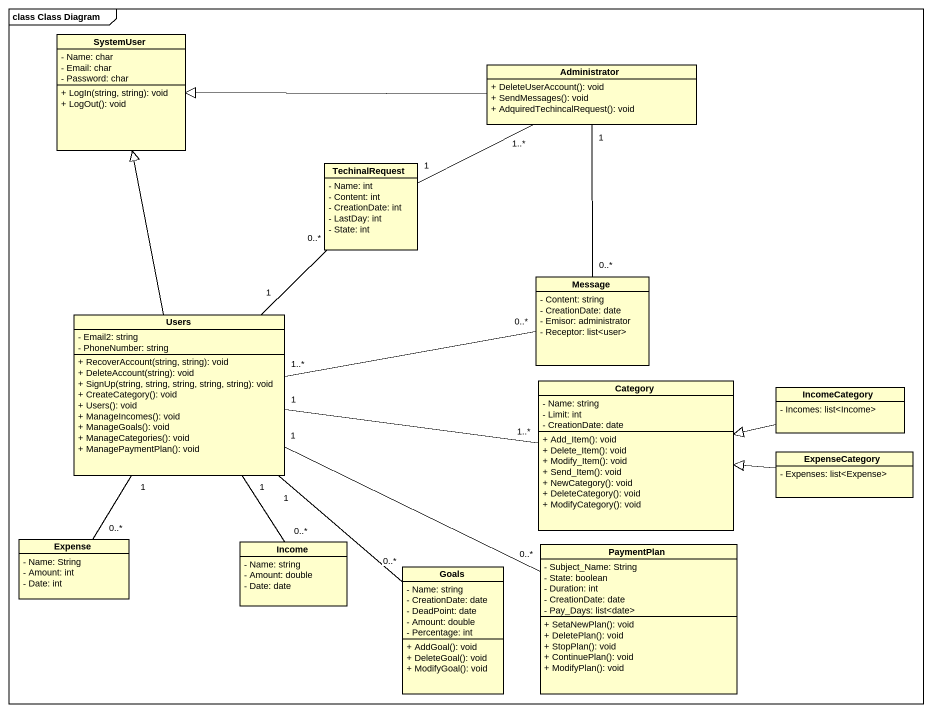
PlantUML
@startuml
mainframe class Class Diagram
hide circle
hide empty members
skinparam classAttributeIconSize 0
class SystemUser {
  - Name: char
  - Email: char
  - Password: char
  + LogIn(string, string): void
  + LogOut(): void
}
class Administrator {
  + DeleteUserAccount(): void
  + SendMessages(): void
  + AdquiredTechincalRequest(): void
}
class TechinalRequest {
  - Name: int
  - Content: int
  - CreationDate: int
  - LastDay: int
  - State: int
}
class Message {
  - Content: string
  - CreationDate: date
  - Emisor: administrator
  - Receptor: list<user>
}
class Users {
  - Email2: string
  - PhoneNumber: string
  + RecoverAccount(string, string): void
  + DeleteAccount(string): void
  + SignUp(string, string, string, string, string): void
  + CreateCategory(): void
  + Users(): void
  + ManageIncomes(): void
  + ManageGoals(): void
  + ManageCategories(): void
  + ManagePaymentPlan(): void
}
class Category {
  - Name: string
  - Limit: int
  - CreationDate: date
  + Add_Item(): void
  + Delete_Item(): void
  + Modify_Item(): void
  + Send_Item(): void
  + NewCategory(): void
  + DeleteCategory(): void
  + ModifyCategory(): void
}
class IncomeCategory {
  - Incomes: list<Income>
}
class ExpenseCategory {
  - Expenses: list<Expense>
}
class Expense {
  - Name: String
  - Amount: int
  - Date: int
}
class Income {
  - Name: string
  - Amount: double
  - Date: date
}
class Goals {
  - Name: string
  - CreationDate: date
  - DeadPoint: date
  - Amount: double
  - Percentage: int
  + AddGoal(): void
  + DeleteGoal(): void
  + ModifyGoal(): void
}
class PaymentPlan {
  - Subject_Name: String
  - State: boolean
  - Duration: int
  - CreationDate: date
  - Pay_Days: list<date>
  + SetaNewPlan(): void
  + DeletePlan(): void
  + StopPlan(): void
  + ContinuePlan(): void
  + ModifyPlan(): void
}
Administrator -left-|> SystemUser
Administrator "1" -- "0..*" Message
TechinalRequest "1" -right- "1..*" Administrator
Users -up-|> SystemUser
Users "1" -up- "0..*" TechinalRequest
Users "1..*" -right- "0..*" Message
Users "1" -right- "1..*" Category
Users "1" -- "0..*" Expense
Users "1" -- "0..*" Goals
Users "1" -right- "0..*" PaymentPlan
IncomeCategory -left-|> Category
ExpenseCategory -left-|> Category
Income "0..*" -up- "1" Users
@enduml
